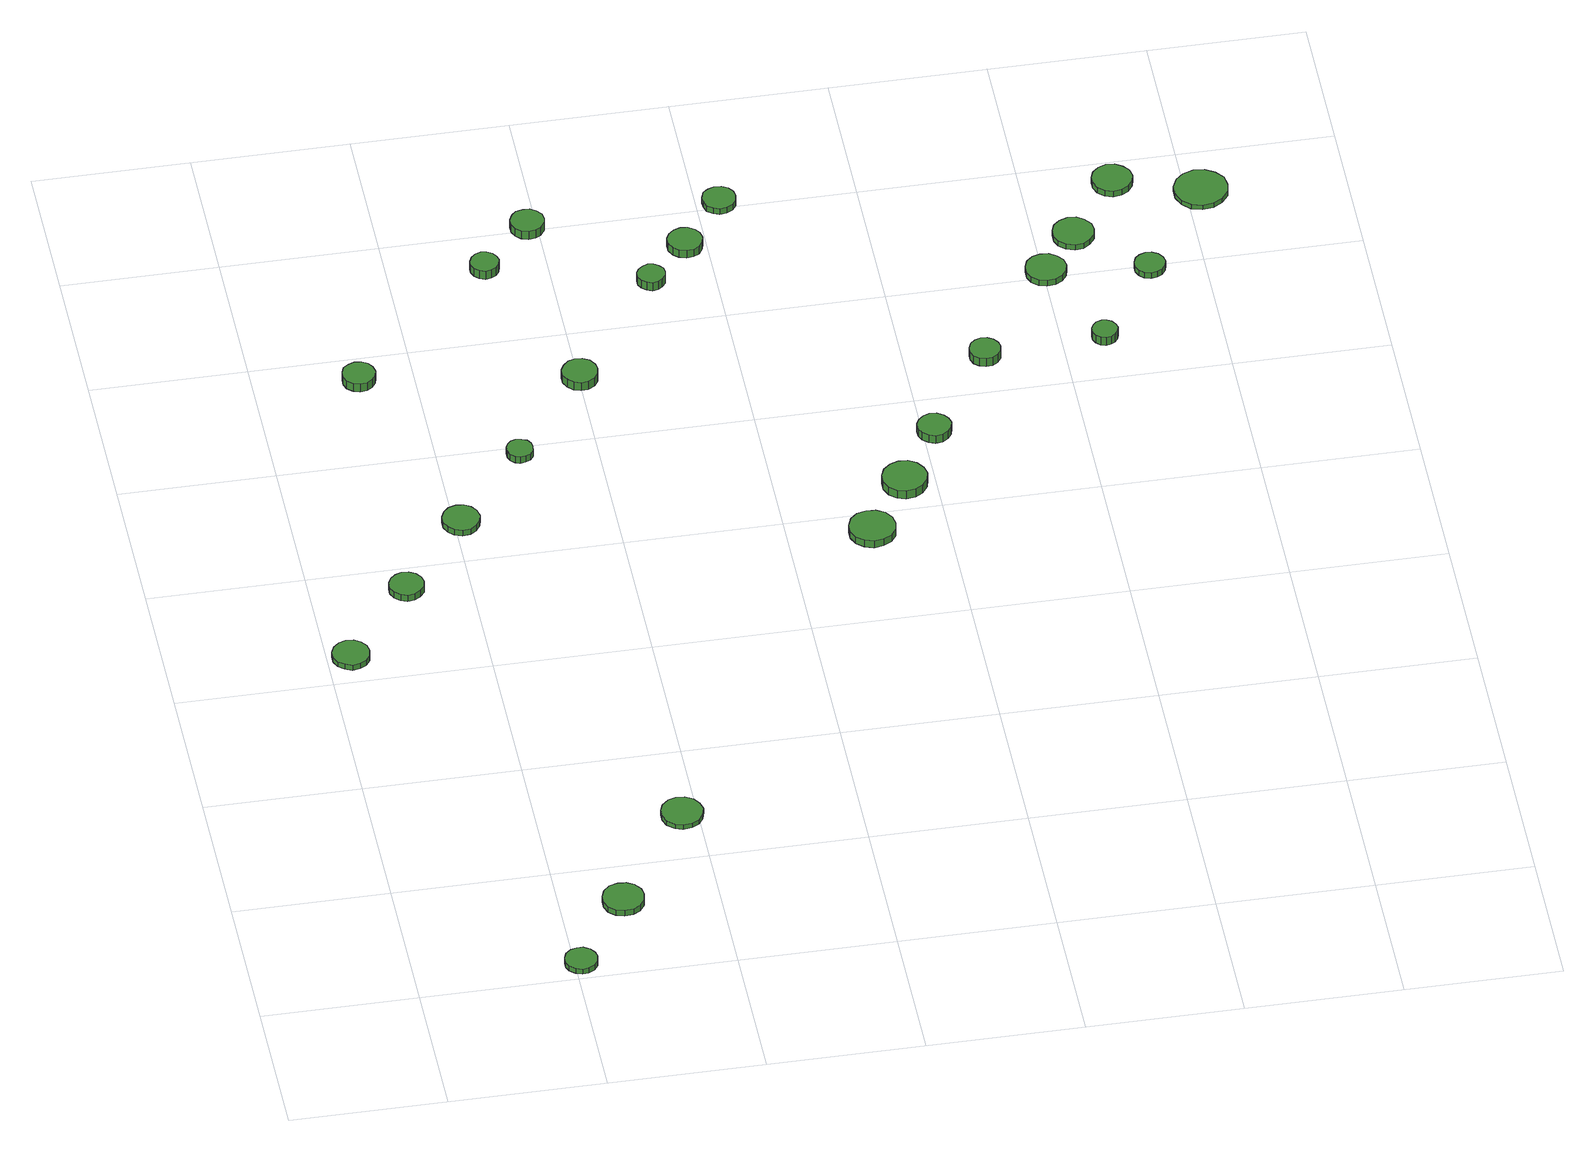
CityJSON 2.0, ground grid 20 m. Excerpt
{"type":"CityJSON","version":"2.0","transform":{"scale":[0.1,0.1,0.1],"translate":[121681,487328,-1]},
"CityObjects":{
"tree1":{"type":"SolitaryVegetationObject","attributes":{"function":"something"},"geometry":[{"type":"MultiSurface","lod":"1","boundaries":[[[0,1,2,3,4,5,6,7,8,9,10,11,12,13,14]],[[15,16,17,18,19,20,21,22,23,24,25,26,27,28,29]],[[0,29,28,1]],[[1,28,27,2]],[[2,27,26,3]],[[3,26,25,4]],[[4,25,24,5]],[[5,24,23,6]],[[6,23,22,7]],[[7,22,21,8]],[[8,21,20,9]],[[9,20,19,10]],[[10,19,18,11]],[[11,18,17,12]],[[12,17,16,13]],[[13,16,15,14]],[[14,15,29,0]]]}]},
"tree2":{"type":"SolitaryVegetationObject","attributes":{"function":"something"},"geometry":[{"type":"MultiSurface","lod":"1","boundaries":[[[30,31,32,33,34,35,36,37,38,39,40,41,42,43,44]],[[45,46,47,48,49,50,51,52,53,54,55,56,57,58,59]],[[30,59,58,31]],[[31,58,57,32]],[[32,57,56,33]],[[33,56,55,34]],[[34,55,54,35]],[[35,54,53,36]],[[36,53,52,37]],[[37,52,51,38]],[[38,51,50,39]],[[39,50,49,40]],[[40,49,48,41]],[[41,48,47,42]],[[42,47,46,43]],[[43,46,45,44]],[[44,45,59,30]]]}]},
"tree3":{"type":"SolitaryVegetationObject","attributes":{"function":"something"},"geometry":[{"type":"MultiSurface","lod":"1","boundaries":[[[60,61,62,63,64,65,66,67,68,69,70,71,72,73,74]],[[75,76,77,78,79,80,81,82,83,84,85,86,87,88,89]],[[60,89,88,61]],[[61,88,87,62]],[[62,87,86,63]],[[63,86,85,64]],[[64,85,84,65]],[[65,84,83,66]],[[66,83,82,67]],[[67,82,81,68]],[[68,81,80,69]],[[69,80,79,70]],[[70,79,78,71]],[[71,78,77,72]],[[72,77,76,73]],[[73,76,75,74]],[[74,75,89,60]]]}]},
"tree4":{"type":"SolitaryVegetationObject","attributes":{"function":"something"},"geometry":[{"type":"MultiSurface","lod":"1","boundaries":[[[90,91,92,93,94,95,96,97,98,99,100,101,102,103,104]],[[105,106,107,108,109,110,111,112,113,114,115,116,117,118,119]],[[90,119,118,91]],[[91,118,117,92]],[[92,117,116,93]],[[93,116,115,94]],[[94,115,114,95]],[[95,114,113,96]],[[96,113,112,97]],[[97,112,111,98]],[[98,111,110,99]],[[99,110,109,100]],[[100,109,108,101]],[[101,108,107,102]],[[102,107,106,103]],[[103,106,105,104]],[[104,105,119,90]]]}]},
"tree5":{"type":"SolitaryVegetationObject","attributes":{"function":"something"},"geometry":[{"type":"MultiSurface","lod":"1","boundaries":[[[120,121,122,123,124,125,126,127,128,129,130,131,132,133,134]],[[135,136,137,138,139,140,141,142,143,144,145,146,147,148,149]],[[120,149,148,121]],[[121,148,147,122]],[[122,147,146,123]],[[123,146,145,124]],[[124,145,144,125]],[[125,144,143,126]],[[126,143,142,127]],[[127,142,141,128]],[[128,141,140,129]],[[129,140,139,130]],[[130,139,138,131]],[[131,138,137,132]],[[132,137,136,133]],[[133,136,135,134]],[[134,135,149,120]]]}]},
"tree6":{"type":"SolitaryVegetationObject","attributes":{"function":"something"},"geometry":[{"type":"MultiSurface","lod":"1","boundaries":[[[150,151,152,153,154,155,156,157,158,159,160,161,162,163,164]],[[165,166,167,168,169,170,171,172,173,174,175,176,177,178,179]],[[150,179,178,151]],[[151,178,177,152]],[[152,177,176,153]],[[153,176,175,154]],[[154,175,174,155]],[[155,174,173,156]],[[156,173,172,157]],[[157,172,171,158]],[[158,171,170,159]],[[159,170,169,160]],[[160,169,168,161]],[[161,168,167,162]],[[162,167,166,163]],[[163,166,165,164]],[[164,165,179,150]]]}]},
"tree7":{"type":"SolitaryVegetationObject","attributes":{"function":"something"},"geometry":[{"type":"MultiSurface","lod":"1","boundaries":[[[180,181,182,183,184,185,186,187,188,189,190,191,192,193,194]],[[195,196,197,198,199,200,201,202,203,204,205,206,207,208,209]],[[180,209,208,181]],[[181,208,207,182]],[[182,207,206,183]],[[183,206,205,184]],[[184,205,204,185]],[[185,204,203,186]],[[186,203,202,187]],[[187,202,201,188]],[[188,201,200,189]],[[189,200,199,190]],[[190,199,198,191]],[[191,198,197,192]],[[192,197,196,193]],[[193,196,195,194]],[[194,195,209,180]]]}]},
"tree8":{"type":"SolitaryVegetationObject","attributes":{"function":"something"},"geometry":[{"type":"MultiSurface","lod":"1","boundaries":[[[210,211,212,213,214,215,216,217,218,219,220,221,222,223,224]],[[225,226,227,228,229,230,231,232,233,234,235,236,237,238,239]],[[210,239,238,211]],[[211,238,237,212]],[[212,237,236,213]],[[213,236,235,214]],[[214,235,234,215]],[[215,234,233,216]],[[216,233,232,217]],[[217,232,231,218]],[[218,231,230,219]],[[219,230,229,220]],[[220,229,228,221]],[[221,228,227,222]],[[222,227,226,223]],[[223,226,225,224]],[[224,225,239,210]]]}]},
"tree9":{"type":"SolitaryVegetationObject","attributes":{"function":"something"},"geometry":[{"type":"MultiSurface","lod":"1","boundaries":[[[240,241,242,243,244,245,246,247,248,249,250,251,252,253,254]],[[255,256,257,258,259,260,261,262,263,264,265,266,267,268,269]],[[240,269,268,241]],[[241,268,267,242]],[[242,267,266,243]],[[243,266,265,244]],[[244,265,264,245]],[[245,264,263,246]],[[246,263,262,247]],[[247,262,261,248]],[[248,261,260,249]],[[249,260,259,250]],[[250,259,258,251]],[[251,258,257,252]],[[252,257,256,253]],[[253,256,255,254]],[[254,255,269,240]]]}]},
"tree10":{"type":"SolitaryVegetationObject","attributes":{"function":"something"},"geometry":[{"type":"MultiSurface","lod":"1","boundaries":[[[270,271,272,273,274,275,276,277,278,279,280,281,282,283,284]],[[285,286,287,288,289,290,291,292,293,294,295,296,297,298,299]],[[270,299,298,271]],[[271,298,297,272]],[[272,297,296,273]],[[273,296,295,274]],[[274,295,294,275]],[[275,294,293,276]],[[276,293,292,277]],[[277,292,291,278]],[[278,291,290,279]],[[279,290,289,280]],[[280,289,288,281]],[[281,288,287,282]],[[282,287,286,283]],[[283,286,285,284]],[[284,285,299,270]]]}]},
"tree11":{"type":"SolitaryVegetationObject","attributes":{"function":"something"},"geometry":[{"type":"MultiSurface","lod":"1","boundaries":[[[300,301,302,303,304,305,306,307,308,309,310,311,312,313,314]],[[315,316,317,318,319,320,321,322,323,324,325,326,327,328,329]],[[300,329,328,301]],[[301,328,327,302]],[[302,327,326,303]],[[303,326,325,304]],[[304,325,324,305]],[[305,324,323,306]],[[306,323,322,307]],[[307,322,321,308]],[[308,321,320,309]],[[309,320,319,310]],[[310,319,318,311]],[[311,318,317,312]],[[312,317,316,313]],[[313,316,315,314]],[[314,315,329,300]]]}]},
"tree12":{"type":"SolitaryVegetationObject","attributes":{"function":"something"},"geometry":[{"type":"MultiSurface","lod":"1","boundaries":[[[330,331,332,333,334,335,336,337,338,339,340,341,342,343,344]],[[345,346,347,348,349,350,351,352,353,354,355,356,357,358,359]],[[330,359,358,331]],[[331,358,357,332]],[[332,357,356,333]],[[333,356,355,334]],[[334,355,354,335]],[[335,354,353,336]],[[336,353,352,337]],[[337,352,351,338]],[[338,351,350,339]],[[339,350,349,340]],[[340,349,348,341]],[[341,348,347,342]],[[342,347,346,343]],[[343,346,345,344]],[[344,345,359,330]]]}]},
"tree13":{"type":"SolitaryVegetationObject","attributes":{"function":"something"},"geometry":[{"type":"MultiSurface","lod":"1","boundaries":[[[360,361,362,363,364,365,366,367,368,369,370,371,372,373,374]],[[375,376,377,378,379,380,381,382,383,384,385,386,387,388,389]],[[360,389,388,361]],[[361,388,387,362]],[[362,387,386,363]],[[363,386,385,364]],[[364,385,384,365]],[[365,384,383,366]],[[366,383,382,367]],[[367,382,381,368]],[[368,381,380,369]],[[369,380,379,370]],[[370,379,378,371]],[[371,378,377,372]],[[372,377,376,373]],[[373,376,375,374]],[[374,375,389,360]]]}]},
"tree14":{"type":"SolitaryVegetationObject","attributes":{"function":"something"},"geometry":[{"type":"MultiSurface","lod":"1","boundaries":[[[390,391,392,393,394,395,396,397,398,399,400,401,402,403,404]],[[405,406,407,408,409,410,411,412,413,414,415,416,417,418,419]],[[390,419,418,391]],[[391,418,417,392]],[[392,417,416,393]],[[393,416,415,394]],[[394,415,414,395]],[[395,414,413,396]],[[396,413,412,397]],[[397,412,411,398]],[[398,411,410,399]],[[399,410,409,400]],[[400,409,408,401]],[[401,408,407,402]],[[402,407,406,403]],[[403,406,405,404]],[[404,405,419,390]]]}]},
"tree15":{"type":"SolitaryVegetationObject","attributes":{"function":"something"},"geometry":[{"type":"MultiSurface","lod":"1","boundaries":[[[420,421,422,423,424,425,426,427,428,429,430,431,432,433,434]],[[435,436,437,438,439,440,441,442,443,444,445,446,447,448,449]],[[420,449,448,421]],[[421,448,447,422]],[[422,447,446,423]],[[423,446,445,424]],[[424,445,444,425]],[[425,444,443,426]],[[426,443,442,427]],[[427,442,441,428]],[[428,441,440,429]],[[429,440,439,430]],[[430,439,438,431]],[[431,438,437,432]],[[432,437,436,433]],[[433,436,435,434]],[[434,435,449,420]]]}]},
"tree16":{"type":"SolitaryVegetationObject","attributes":{"function":"something"},"geometry":[{"type":"MultiSurface","lod":"1","boundaries":[[[450,451,452,453,454,455,456,457,458,459,460,461,462,463,464]],[[465,466,467,468,469,470,471,472,473,474,475,476,477,478,479]],[[450,479,478,451]],[[451,478,477,452]],[[452,477,476,453]],[[453,476,475,454]],[[454,475,474,455]],[[455,474,473,456]],[[456,473,472,457]],[[457,472,471,458]],[[458,471,470,459]],[[459,470,469,460]],[[460,469,468,461]],[[461,468,467,462]],[[462,467,466,463]],[[463,466,465,464]],[[464,465,479,450]]]}]},
"tree17":{"type":"SolitaryVegetationObject","attributes":{"function":"something"},"geometry":[{"type":"MultiSurface","lod":"1","boundaries":[[[480,481,482,483,484,485,486,487,488,489,490,491,492,493,494]],[[495,496,497,498,499,500,501,502,503,504,505,506,507,508,509]],[[480,509,508,481]],[[481,508,507,482]],[[482,507,506,483]],[[483,506,505,484]],[[484,505,504,485]],[[485,504,503,486]],[[486,503,502,487]],[[487,502,501,488]],[[488,501,500,489]],[[489,500,499,490]],[[490,499,498,491]],[[491,498,497,492]],[[492,497,496,493]],[[493,496,495,494]],[[494,495,509,480]]]}]},
"tree18":{"type":"SolitaryVegetationObject","attributes":{"function":"something"},"geometry":[{"type":"MultiSurface","lod":"1","boundaries":[[[510,511,512,513,514,515,516,517,518,519,520,521,522,523,524]],[[525,526,527,528,529,530,531,532,533,534,535,536,537,538,539]],[[510,539,538,511]],[[511,538,537,512]],[[512,537,536,513]],[[513,536,535,514]],[[514,535,534,515]],[[515,534,533,516]],[[516,533,532,517]],[[517,532,531,518]],[[518,531,530,519]],[[519,530,529,520]],[[520,529,528,521]],[[521,528,527,522]],[[522,527,526,523]],[[523,526,525,524]],[[524,525,539,510]]]}]},
"tree19":{"type":"SolitaryVegetationObject","attributes":{"function":"something"},"geometry":[{"type":"MultiSurface","lod":"1","boundaries":[[[540,541,542,543,544,545,546,547,548,549,550,551,552,553,554]],[[555,556,557,558,559,560,561,562,563,564,565,566,567,568,569]],[[540,569,568,541]],[[541,568,567,542]],[[542,567,566,543]],[[543,566,565,544]],[[544,565,564,545]],[[545,564,563,546]],[[546,563,562,547]],[[547,562,561,548]],[[548,561,560,549]],[[549,560,559,550]],[[550,559,558,551]],[[551,558,557,552]],[[552,557,556,553]],[[553,556,555,554]],[[554,555,569,540]]]}]},
"tree20":{"type":"SolitaryVegetationObject","attributes":{"function":"something"},"geometry":[{"type":"MultiSurface","lod":"1","boundaries":[[[570,571,572,573,574,575,576,577,578,579,580,581,582,583,584]],[[585,586,587,588,589,590,591,592,593,594,595,596,597,598,599]],[[570,599,598,571]],[[571,598,597,572]],[[572,597,596,573]],[[573,596,595,574]],[[574,595,594,575]],[[575,594,593,576]],[[576,593,592,577]],[[577,592,591,578]],[[578,591,590,579]],[[579,590,589,580]],[[580,589,588,581]],[[581,588,587,582]],[[582,587,586,583]],[[583,586,585,584]],[[584,585,599,570]]]}]},
"tree21":{"type":"SolitaryVegetationObject","attributes":{"function":"something"},"geometry":[{"type":"MultiSurface","lod":"1","boundaries":[[[600,601,602,603,604,605,606,607,608,609,610,611,612,613,614]],[[615,616,617,618,619,620,621,622,623,624,625,626,627,628,629]],[[600,629,628,601]],[[601,628,627,602]],[[602,627,626,603]],[[603,626,625,604]],[[604,625,624,605]],[[605,624,623,606]],[[606,623,622,607]],[[607,622,621,608]],[[608,621,620,609]],[[609,620,619,610]],[[610,619,618,611]],[[611,618,617,612]],[[612,617,616,613]],[[613,616,615,614]],[[614,615,629,600]]]}]},
"tree22":{"type":"SolitaryVegetationObject","attributes":{"function":"something"},"geometry":[{"type":"MultiSurface","lod":"1","boundaries":[[[630,631,632,633,634,635,636,637,638,639,640,641,642,643,644]],[[645,646,647,648,649,650,651,652,653,654,655,656,657,658,659]],[[630,659,658,631]],[[631,658,657,632]],[[632,657,656,633]],[[633,656,655,634]],[[634,655,654,635]],[[635,654,653,636]],[[636,653,652,637]],[[637,652,651,638]],[[638,651,650,639]],[[639,650,649,640]],[[640,649,648,641]],[[641,648,647,642]],[[642,647,646,643]],[[643,646,645,644]],[[644,645,659,630]]]}]},
"tree23":{"type":"SolitaryVegetationObject","attributes":{"function":"something"},"geometry":[{"type":"MultiSurface","lod":"1","boundaries":[[[660,661,662,663,664,665,666,667,668,669,670,671,672,673,674]],[[675,676,677,678,679,680,681,682,683,684,685,686,687,688,689]],[[660,689,688,661]],[[661,688,687,662]],[[662,687,686,663]],[[663,686,685,664]],[[664,685,684,665]],[[665,684,683,666]],[[666,683,682,667]],[[667,682,681,668]],[[668,681,680,669]],[[669,680,679,670]],[[670,679,678,671]],[[671,678,677,672]],[[672,677,676,673]],[[673,676,675,674]],[[674,675,689,660]]]}]},
"tree24":{"type":"SolitaryVegetationObject","attributes":{"function":"something"},"geometry":[{"type":"MultiSurface","lod":"1","boundaries":[[[690,691,692,693,694,695,696,697,698,699,700,701,702,703,704]],[[705,706,707,708,709,710,711,712,713,714,715,716,717,718,719]],[[690,719,718,691]],[[691,718,717,692]],[[692,717,716,693]],[[693,716,715,694]],[[694,715,714,695]],[[695,714,713,696]],[[696,713,712,697]],[[697,712,711,698]],[[698,711,710,699]],[[699,710,709,700]],[[700,709,708,701]],[[701,708,707,702]],[[702,707,706,703]],[[703,706,705,704]],[[704,705,719,690]]]}]}
},
"vertices":[
[229,29,14],[227,37,14],[222,44,14],[214,49,14],[206,49,14],[198,47,14],[191,41,14],[188,33,14],[188,24,14],[191,17,14],[198,11,14],[206,8,14],[214,9,14],[222,13,14],[227,20,14],[227,20,6],[222,13,6],[214,9,6],[206,8,6],[198,11,6],[191,17,6],[188,24,6],[188,33,6],[191,41,6],[198,47,6],[206,49,6],[214,49,6],[222,44,6],[227,37,6],[229,29,6],
[53,643,17],[51,653,17],[45,661,17],[37,666,17],[27,667,17],[18,664,17],[10,657,17],[6,648,17],[6,638,17],[10,629,17],[18,623,17],[27,619,17],[37,621,17],[45,625,17],[51,633,17],[51,633,9],[45,625,9],[37,621,9],[27,619,9],[18,623,9],[10,629,9],[6,638,9],[6,648,9],[10,657,9],[18,664,9],[27,667,9],[37,666,9],[45,661,9],[51,653,9],[53,643,9],
[306,133,15],[304,144,15],[297,153,15],[288,158,15],[277,159,15],[266,156,15],[258,148,15],[254,138,15],[254,127,15],[258,117,15],[266,110,15],[277,107,15],[288,108,15],[297,113,15],[304,122,15],[304,122,6],[297,113,6],[288,108,6],[277,107,6],[266,110,6],[258,117,6],[254,127,6],[254,138,6],[258,148,6],[266,156,6],[277,159,6],[288,158,6],[297,153,6],[304,144,6],[306,133,6],
[142,758,18],[140,767,18],[134,775,18],[126,779,18],[117,780,18],[109,777,18],[102,771,18],[98,763,18],[98,754,18],[102,745,18],[109,739,18],[117,736,18],[126,737,18],[134,742,18],[140,749,18],[140,749,8],[134,742,8],[126,737,8],[117,736,8],[109,739,8],[102,745,8],[98,754,8],[98,763,8],[102,771,8],[109,777,8],[117,780,8],[126,779,8],[134,775,8],[140,767,8],[142,758,8],
[407,281,13],[404,292,13],[398,301,13],[388,307,13],[377,308,13],[367,305,13],[358,297,13],[354,287,13],[354,276,13],[358,266,13],[367,258,13],[377,255,13],[388,256,13],[398,261,13],[404,270,13],[404,270,6],[398,261,6],[388,256,6],[377,255,6],[367,258,6],[358,266,6],[354,276,6],[354,287,6],[358,297,6],[367,305,6],[377,308,6],[388,307,6],[398,301,6],[404,292,6],[407,281,6],
[232,870,17],[230,880,17],[224,888,17],[216,893,17],[206,894,17],[196,891,17],[189,884,17],[185,875,17],[185,865,17],[189,856,17],[196,849,17],[206,846,17],[216,847,17],[224,852,17],[230,860,17],[230,860,8],[224,852,8],[216,847,8],[206,846,8],[196,849,8],[189,856,8],[185,865,8],[185,875,8],[189,884,8],[196,891,8],[206,894,8],[216,893,8],[224,888,8],[230,880,8],[232,870,8],
[152,1155,22],[150,1164,22],[145,1171,22],[138,1175,22],[129,1176,22],[121,1173,22],[114,1168,22],[111,1160,22],[111,1151,22],[114,1143,22],[121,1137,22],[129,1134,22],[138,1135,22],[145,1140,22],[150,1147,22],[150,1147,9],[145,1140,9],[138,1135,9],[129,1134,9],[121,1137,9],[114,1143,9],[111,1151,9],[111,1160,9],[114,1168,9],[121,1173,9],[129,1176,9],[138,1175,9],[145,1171,9],[150,1164,9],[152,1155,9],
[319,985,18],[318,992,18],[314,998,18],[307,1001,18],[300,1002,18],[294,1000,18],[289,995,18],[286,989,18],[286,982,18],[289,975,18],[294,970,18],[300,968,18],[307,969,18],[314,972,18],[318,978,18],[318,978,8],[314,972,8],[307,969,8],[300,968,8],[294,970,8],[289,975,8],[286,982,8],[286,989,8],[289,995,8],[294,1000,8],[300,1002,8],[307,1001,8],[314,998,8],[318,992,8],[319,985,8],
[338,1327,29],[336,1334,29],[332,1340,29],[325,1344,29],[318,1345,29],[310,1342,29],[305,1337,29],[302,1330,29],[302,1323,29],[305,1316,29],[310,1311,29],[318,1308,29],[325,1309,29],[332,1313,29],[336,1319,29],[336,1319,16],[332,1313,16],[325,1309,16],[318,1308,16],[310,1311,16],[305,1316,16],[302,1323,16],[302,1330,16],[305,1337,16],[310,1342,16],[318,1345,16],[325,1344,16],[332,1340,16],[336,1334,16],[338,1327,16],
[423,1109,24],[421,1118,24],[416,1126,24],[407,1131,24],[398,1132,24],[389,1129,24],[382,1122,24],[378,1114,24],[378,1104,24],[382,1096,24],[389,1089,24],[398,1086,24],[407,1087,24],[416,1092,24],[421,1100,24],[421,1100,11],[416,1092,11],[407,1087,11],[398,1086,11],[389,1089,11],[382,1096,11],[378,1104,11],[378,1114,11],[382,1122,11],[389,1129,11],[398,1132,11],[407,1131,11],[416,1126,11],[421,1118,11],[423,1109,11],
[407,1397,26],[406,1406,26],[400,1413,26],[393,1418,26],[384,1418,26],[375,1416,26],[369,1410,26],[365,1402,26],[365,1393,26],[369,1385,26],[375,1379,26],[384,1376,26],[393,1377,26],[400,1381,26],[406,1389,26],[406,1389,13],[400,1381,13],[393,1377,13],[384,1376,13],[375,1379,13],[369,1385,13],[365,1393,13],[365,1402,13],[369,1410,13],[375,1416,13],[384,1418,13],[393,1418,13],[400,1413,13],[406,1406,13],[407,1397,13],
[537,1274,24],[536,1281,24],[531,1287,24],[525,1291,24],[518,1292,24],[511,1289,24],[505,1284,24],[502,1278,24],[502,1270,24],[505,1264,24],[511,1259,24],[518,1256,24],[525,1257,24],[531,1261,24],[536,1267,24],[536,1267,11],[531,1261,11],[525,1257,11],[518,1256,11],[511,1259,11],[505,1264,11],[502,1270,11],[502,1278,11],[505,1284,11],[511,1289,11],[518,1292,11],[525,1291,11],[531,1287,11],[536,1281,11],[537,1274,11],
[735,765,17],[733,777,17],[726,787,17],[715,793,17],[703,794,17],[691,791,17],[682,783,17],[677,771,17],[677,759,17],[682,748,17],[691,740,17],[703,736,17],[715,738,17],[726,744,17],[733,753,17],[733,753,6],[726,744,6],[715,738,6],[703,736,6],[691,740,6],[682,748,6],[677,759,6],[677,771,6],[682,783,6],[691,791,6],[703,794,6],[715,793,6],[726,787,6],[733,777,6],[735,765,6],
[595,1336,19],[593,1345,19],[588,1352,19],[580,1357,19],[571,1358,19],[562,1355,19],[555,1349,19],[551,1341,19],[551,1331,19],[555,1323,19],[562,1317,19],[571,1314,19],[580,1315,19],[588,1319,19],[593,1327,19],[593,1327,7],[588,1319,7],[580,1315,7],[571,1314,7],[562,1317,7],[555,1323,7],[551,1331,7],[551,1341,7],[555,1349,7],[562,1355,7],[571,1358,7],[580,1357,7],[588,1352,7],[593,1345,7],[595,1336,7],
[790,847,20],[787,859,20],[780,869,20],[770,875,20],[758,876,20],[747,872,20],[738,864,20],[733,853,20],[733,841,20],[738,830,20],[747,822,20],[758,819,20],[770,820,20],[780,826,20],[787,836,20],[787,836,7],[780,826,7],[770,820,7],[758,819,7],[747,822,7],[738,830,7],[733,841,7],[733,853,7],[738,864,7],[747,872,7],[758,876,7],[770,875,7],[780,869,7],[787,859,7],[790,847,7],
[650,1409,16],[648,1418,16],[643,1425,16],[635,1429,16],[626,1430,16],[618,1427,16],[611,1422,16],[608,1413,16],[608,1405,16],[611,1396,16],[618,1391,16],[626,1388,16],[635,1389,16],[643,1393,16],[648,1400,16],[648,1400,7],[643,1393,7],[635,1389,7],[626,1388,7],[618,1391,7],[611,1396,7],[608,1405,7],[608,1413,7],[611,1422,7],[618,1427,7],[626,1430,7],[635,1429,7],[643,1425,7],[648,1418,7],[650,1409,7],
[835,932,24],[833,940,24],[828,947,24],[820,952,24],[811,953,24],[803,950,24],[796,944,24],[792,936,24],[792,927,24],[796,919,24],[803,913,24],[811,910,24],[820,911,24],[828,916,24],[833,923,24],[833,923,12],[828,916,12],[820,911,12],[811,910,12],[803,913,12],[796,919,12],[792,927,12],[792,936,12],[796,944,12],[803,950,12],[811,953,12],[820,952,12],[828,947,12],[833,940,12],[835,932,12],
[920,1060,26],[918,1068,26],[913,1075,26],[906,1079,26],[898,1080,26],[890,1077,26],[884,1072,26],[881,1064,26],[881,1056,26],[884,1048,26],[890,1043,26],[898,1040,26],[906,1041,26],[913,1045,26],[918,1052,26],[918,1052,13],[913,1045,13],[906,1041,13],[898,1040,13],[890,1043,13],[884,1048,13],[881,1056,13],[881,1064,13],[884,1072,13],[890,1077,13],[898,1080,13],[906,1079,13],[913,1075,13],[918,1068,13],[920,1060,13],
[1029,1208,16],[1027,1219,16],[1020,1227,16],[1011,1233,16],[1000,1234,16],[990,1231,16],[982,1224,16],[978,1214,16],[978,1203,16],[982,1193,16],[990,1186,16],[1000,1183,16],[1011,1184,16],[1020,1189,16],[1027,1198,16],[1027,1198,7],[1020,1189,7],[1011,1184,7],[1000,1183,7],[990,1186,7],[982,1193,7],[978,1203,7],[978,1214,7],[982,1224,7],[990,1231,7],[1000,1234,7],[1011,1233,7],[1020,1227,7],[1027,1219,7],[1029,1208,7],
[1070,1075,22],[1068,1081,22],[1064,1087,22],[1058,1090,22],[1052,1091,22],[1045,1089,22],[1040,1084,22],[1037,1078,22],[1037,1071,22],[1040,1065,22],[1045,1060,22],[1052,1058,22],[1058,1059,22],[1064,1062,22],[1068,1068,22],[1068,1068,9],[1064,1062,9],[1058,1059,9],[1052,1058,9],[1045,1060,9],[1040,1065,9],[1037,1071,9],[1037,1078,9],[1040,1084,9],[1045,1089,9],[1052,1091,9],[1058,1090,9],[1064,1087,9],[1068,1081,9],[1070,1075,9],
[1075,1270,15],[1073,1281,15],[1066,1290,15],[1057,1296,15],[1046,1297,15],[1035,1293,15],[1027,1286,15],[1023,1276,15],[1023,1265,15],[1027,1255,15],[1035,1248,15],[1046,1244,15],[1057,1245,15],[1066,1251,15],[1073,1260,15],[1073,1260,7],[1066,1251,7],[1057,1245,7],[1046,1244,7],[1035,1248,7],[1027,1255,7],[1023,1265,7],[1023,1276,7],[1027,1286,7],[1035,1293,7],[1046,1297,7],[1057,1296,7],[1066,1290,7],[1073,1281,7],[1075,1270,7],
[1151,1194,16],[1149,1202,16],[1144,1209,16],[1137,1213,16],[1129,1214,16],[1121,1211,16],[1115,1206,16],[1112,1198,16],[1112,1190,16],[1115,1183,16],[1121,1177,16],[1129,1175,16],[1137,1176,16],[1144,1180,16],[1149,1186,16],[1149,1186,7],[1144,1180,7],[1137,1176,7],[1129,1175,7],[1121,1177,7],[1115,1183,7],[1112,1190,7],[1112,1198,7],[1115,1206,7],[1121,1211,7],[1129,1214,7],[1137,1213,7],[1144,1209,7],[1149,1202,7],[1151,1194,7],
[1139,1360,16],[1137,1371,16],[1130,1379,16],[1121,1385,16],[1110,1386,16],[1100,1382,16],[1092,1375,16],[1088,1365,16],[1088,1355,16],[1092,1345,16],[1100,1338,16],[1110,1334,16],[1121,1336,16],[1130,1341,16],[1137,1350,16],[1137,1350,7],[1130,1341,7],[1121,1336,7],[1110,1334,7],[1100,1338,7],[1092,1345,7],[1088,1355,7],[1088,1365,7],[1092,1375,7],[1100,1382,7],[1110,1386,7],[1121,1385,7],[1130,1379,7],[1137,1371,7],[1139,1360,7],
[1252,1325,14],[1250,1339,14],[1241,1350,14],[1229,1357,14],[1215,1359,14],[1201,1354,14],[1191,1345,14],[1185,1332,14],[1185,1318,14],[1191,1305,14],[1201,1295,14],[1215,1291,14],[1229,1293,14],[1241,1300,14],[1250,1311,14],[1250,1311,7],[1241,1300,7],[1229,1293,7],[1215,1291,7],[1201,1295,7],[1191,1305,7],[1185,1318,7],[1185,1332,7],[1191,1345,7],[1201,1354,7],[1215,1359,7],[1229,1357,7],[1241,1350,7],[1250,1339,7],[1252,1325,7]
]}
